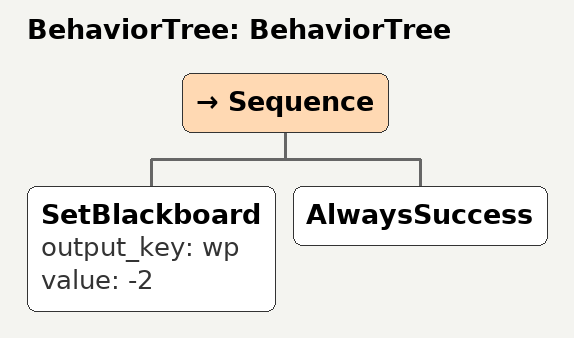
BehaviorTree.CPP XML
<?xml version="1.0"?>
<root main_tree_to_execute="BehaviorTree">
    <BehaviorTree ID="BehaviorTree">
        <Sequence>
            <SetBlackboard output_key="wp" value="-2"/>
            <AlwaysSuccess/>
        </Sequence>
    </BehaviorTree>
</root>
